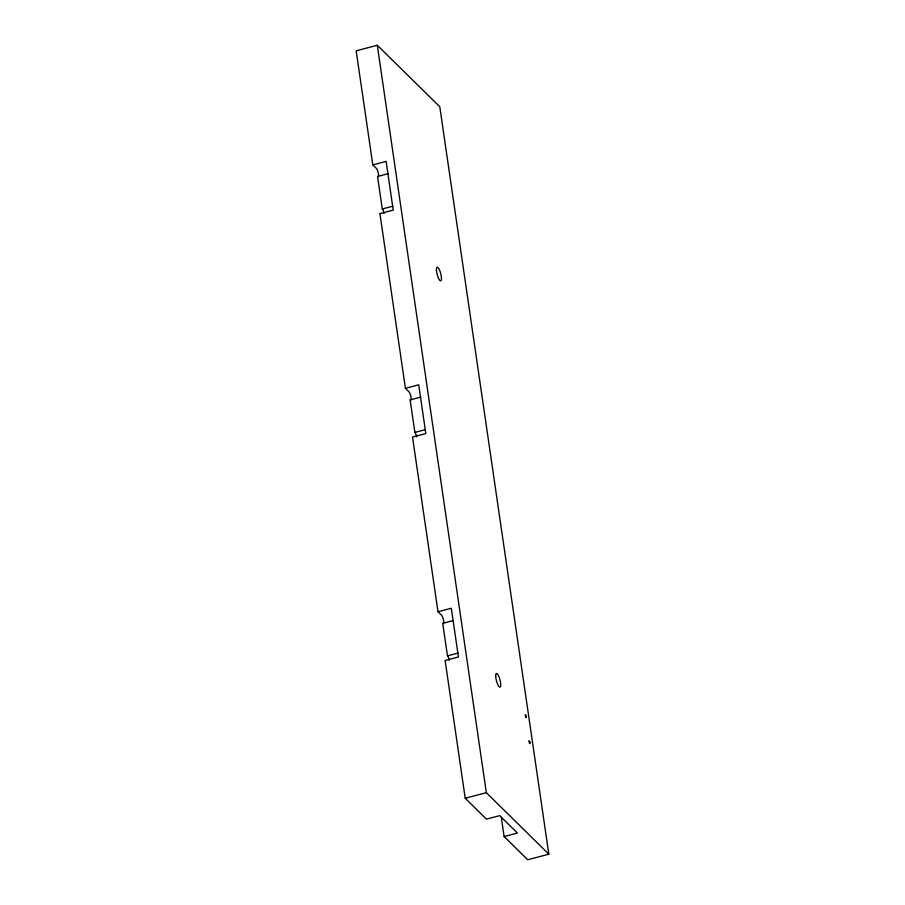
<?xml version="1.0" encoding="UTF-8"?>
<svg xmlns="http://www.w3.org/2000/svg" width="905" height="905" viewBox="0 0 905 905"><rect width="100%" height="100%" fill="white"/><g stroke="black" fill="none" stroke-linecap="round" stroke-linejoin="round"><path stroke-width="1.36" d="M501.313 817.272L504.13 836.537L527.706 859.75L548.826 854.196L439.785 106.756L377.295 45.25L356.174 50.804L372.815 164.88L376.356 168.364A4.446 1.154 75.3 0 1 378.426 173.873A4.446 1.154 75.3 0 1 377.543 176.486L382.283 208.987A4.446 1.154 75.3 0 1 384.139 213.399M372.815 164.88L386.118 161.384L393.234 210.13L380.19 213.557M377.543 176.486L388.177 173.681M382.283 208.987L392.928 206.182M379.93 213.625L405.417 388.313L418.71 384.817L425.825 433.563L412.522 437.058L438.009 611.746L441.55 615.23A4.446 1.154 75.3 0 1 443.608 620.74A4.446 1.154 75.3 0 1 442.726 623.353L447.477 655.854A4.446 1.154 75.3 0 1 449.333 660.265M416.741 436.832A4.446 1.154 75.3 0 0 414.875 432.42L410.135 399.92L420.78 397.114M414.875 432.42L425.52 429.615M438.009 611.746L451.312 608.25L458.428 656.996L445.124 660.492L465.215 798.244L486.438 819.127L499.741 815.631L517.422 833.041L504.13 836.537M442.726 623.353L453.371 620.547M447.477 655.854L458.111 653.048M465.215 798.244L486.336 792.678L548.826 854.196M405.417 388.313L408.947 391.797A4.446 1.154 75.3 0 1 411.017 397.306A4.446 1.154 75.3 0 1 410.135 399.92M377.295 45.25L486.336 792.678M525.296 715.063C525.715 720.787 527.604 715.369 525.296 715.063M529.086 741.059C529.459 746.682 531.461 741.512 529.086 741.059M436.425 270.12A7.116 1.844 75.3 0 0 440.475 280.923A7.116 1.844 75.3 0 0 439.943 271.093A7.116 1.844 75.3 0 0 436.425 270.12M495.691 676.363A7.116 1.844 75.3 0 0 499.741 687.167A7.116 1.844 75.3 0 0 499.209 677.336A7.116 1.844 75.3 0 0 495.691 676.363"/></g></svg>
